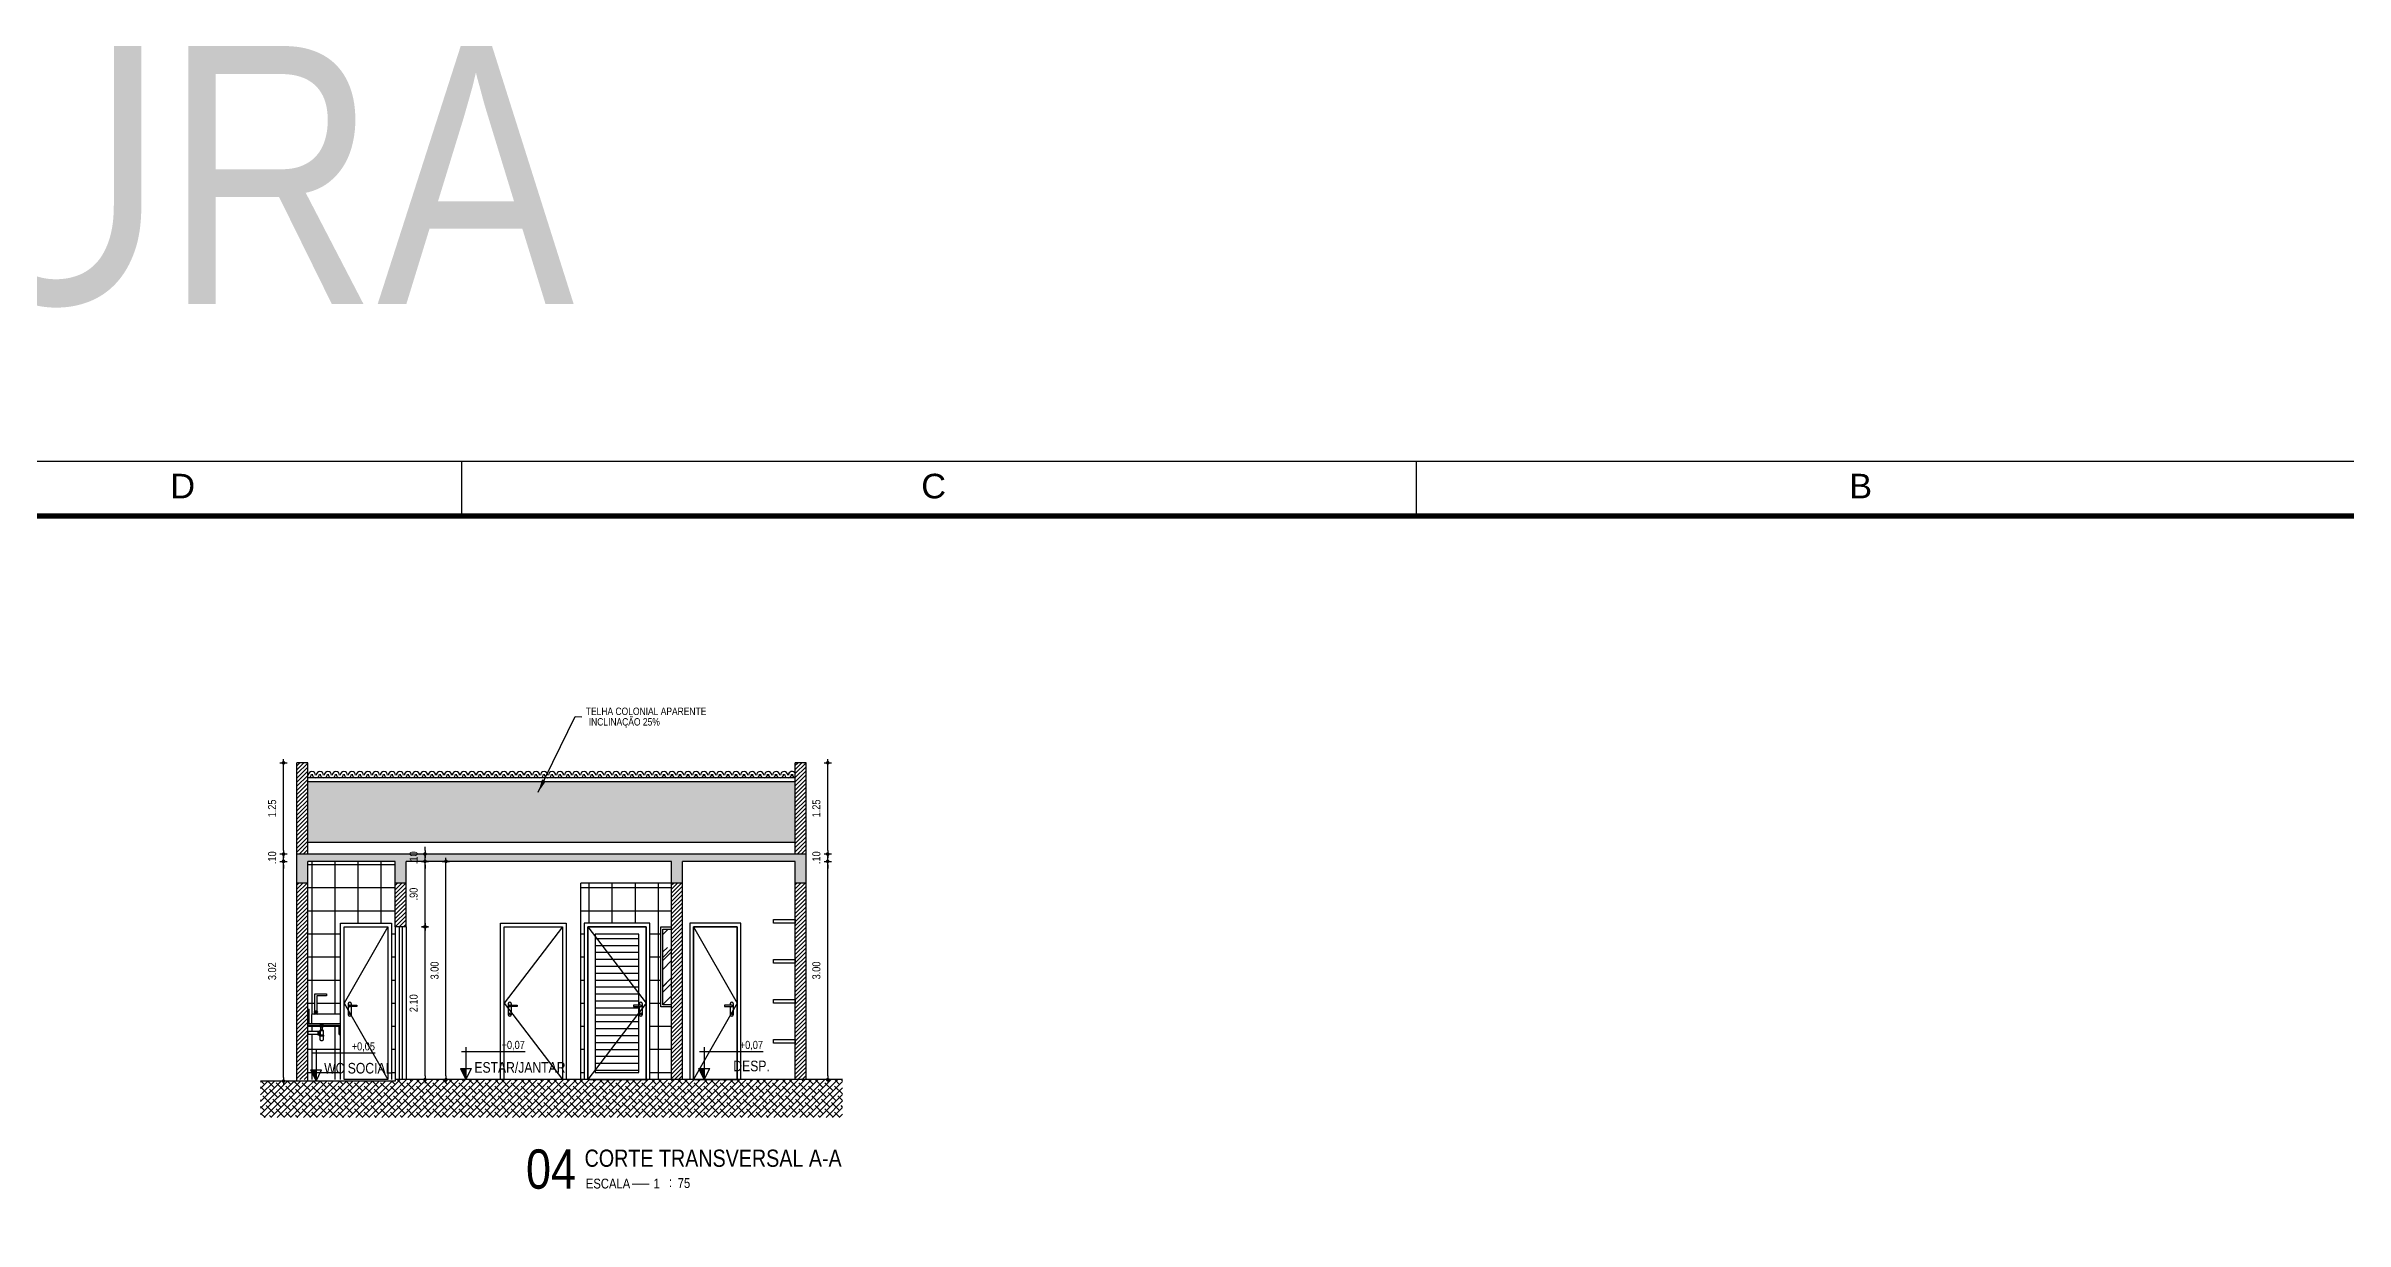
# Model space of a CAD drawing. Header units: millimetres. Extents: x 0 to 5100, y -1 to 1869.
# Drawn here: x 4779.92 to 4811.52, y 996.17 to 1012.32 of the extents above; entities that cross this region are included whole.
import ezdxf
from ezdxf.enums import TextEntityAlignment as Align

# ---------------------------------------------------------------- set-up
doc = ezdxf.new("R2010")
doc.units = ezdxf.units.MM
doc.header["$LTSCALE"] = 20
doc.linetypes.add('HIDDEN2', pattern=[0.1875, 0.125, -0.0625])
for name, color, linetype in [('001', 1, 'Continuous'), ('COTA', 7, 'Continuous'), ('E-hatch', 8, 'Continuous'), ('E-pen-m', 6, 'Continuous'), ('E-pen-y', 2, 'Continuous'), ('E-txt-g', 3, 'Continuous'), ('E-TXT-Y', 2, 'Continuous'), ('ESQUADRIA', 3, 'Continuous'), ('LAYER1', 2, 'Continuous')]:
    doc.layers.add(name, color=color, linetype=linetype)
for name, color, linetype, lineweight in [('E-Cta-W', 7, 'Continuous', 20), ('E-Pen-G', 3, 'Continuous', 30), ('E-Txt-W', 7, 'Continuous', 20)]:
    doc.layers.add(name, color=color, linetype=linetype, lineweight=lineweight)
doc.styles.add('ARIAL', font='arial.ttf', dxfattribs={"height": 2})
doc.styles.add('F2', font='ARIALN.TTF')
doc.styles.add('REG60', font='romans.shx', dxfattribs={"width": 0.8, "height": 0.15})
doc.styles.add('REG80', font='romans.shx', dxfattribs={"width": 0.8, "height": 0.2})
doc.styles.get("Standard").update_dxf_attribs({"font": 'arial.ttf'})
doc.dimstyles.new('ARQUITETURA', dxfattribs={"dimtxt": 0.11, "dimasz": 0.05, "dimexe": 0.1, "dimexo": 0, "dimgap": 0.1, "dimtad": 1, "dimzin": 5, "dimdsep": 46, "dimtxsty": 'F2', "dimblk": 'COTA', "dimcen": 0, "dimse1": 1, "dimse2": 1, "dimadec": 0, "dimazin": 0, "dimtfac": 2, "dimtix": 1, "dimtmove": 2, "dimatfit": 3, "dimldrblk": 'COTA', "dimfxl": 1, "dimtolj": 1, "dimtzin": 5, "dimarcsym": 0})
doc.dimstyles.get("Standard").update_dxf_attribs({"dimtxt": 0.18, "dimasz": 0.18, "dimexe": 0.18, "dimexo": 0.0625, "dimgap": 0.09, "dimtad": 0, "dimtih": 1, "dimtoh": 1, "dimdec": 4, "dimzin": 0, "dimdsep": 46, "dimtxsty": 'Standard', "dimcen": 0.09, "dimadec": 0, "dimazin": 0, "dimtfac": 1, "dimtdec": 4, "dimtofl": 0, "dimtmove": 0, "dimatfit": 3, "dimfxl": 1, "dimtolj": 1, "dimtzin": 0, "dimarcsym": 0})
pattern_1 = [(90, (76.9589, 7.92912), (-0.3175, 6e-17), []), (180, (76.9589, 7.92912), (-6e-17, -0.3175), [])]

# ---------------------------------------------------------------- blocks, each defined once
blk = doc.blocks.new('PRANCHA')
at = {"color": 7}
for p, q in [((30.6, 58.4), (30.6, 59.4)), ((48.1, 58.4), (48.1, 59.4))]:
    blk.add_line(p, q, dxfattribs=at)
blk.add_lwpolyline([(0, 0), (84.1, 0), (84.1, 59.4), (0, 59.4)], close=True, dxfattribs=at)
at = {"color": 1, "const_width": 0.1}
blk.add_lwpolyline([(2.5, 58.4), (83.1, 58.4), (83.1, 1), (2.5, 1)], close=True, dxfattribs=at)
at = {"color": 7, "linetype": 'Continuous', "style": 'ARIAL'}
for s, p in [('D', (25.487, 58.95)), ('C', (39.25, 58.95)), ('B', (56.24, 58.95))]:
    blk.add_text(s, height=0.45, dxfattribs=at).set_placement(p, align=Align.MIDDLE)
blk = doc.blocks.new('TXT-AMB75')
at = {"layer": 'E-txt-g', "style": 'REG80', "width": 0.8, "flags": 8}
blk.add_attdef('TXT', text='', height=0.2, dxfattribs=at).set_placement((0.005, 0.296), align=Align.CENTER)
at = {"layer": 'E-Txt-W', "style": 'REG60', "width": 0.8, "flags": 8}
blk.add_attdef('TXT', text='', height=0.15, dxfattribs=at).set_placement((0.005, 0.027), align=Align.CENTER)
blk = doc.blocks.new('COTA')
at = {"layer": 'COTA'}
for p, q in [((-1, 0), (1, 0)), ((0, 1), (0, -1))]:
    blk.add_line(p, q, dxfattribs=at)
at = {"layer": 'COTA', "const_width": 0.5}
blk.add_lwpolyline([(-0.25, 0, 1), (0.25, 0, 1)], format="xyb", close=True, dxfattribs=at)
blk = doc.blocks.new('*D382')
at = {"color": 0, "lineweight": -2}
blk.add_line((4790.668, 998.163), (4790.668, 1001.063), dxfattribs=at)
at = {"color": 0, "lineweight": -2, "xscale": 0.05, "yscale": 0.05, "zscale": 0.05}
for p, rotation in [((4790.668, 1001.113), 90), ((4790.668, 998.113), 270)]:
    blk.add_blockref('COTA', p, dxfattribs=dict(at, rotation=rotation))
at = {"color": 0, "insert": (4790.512, 999.613), "char_height": 0.11, "attachment_point": 5, "rotation": 90, "style": 'F2'}
blk.add_mtext('\\A1;3.00', dxfattribs=at)
blk = doc.blocks.new('*D383')
at = {"color": 0, "lineweight": -2}
for p, q in [((4790.668, 1001.263), (4790.668, 1001.313)), ((4790.668, 1001.113), (4790.668, 1001.213)), ((4790.668, 1001.063), (4790.668, 1001.013))]:
    blk.add_line(p, q, dxfattribs=at)
at = {"color": 0, "lineweight": -2, "xscale": 0.05, "yscale": 0.05, "zscale": 0.05}
for p, rotation in [((4790.668, 1001.213), 270), ((4790.668, 1001.113), 90)]:
    blk.add_blockref('COTA', p, dxfattribs=dict(at, rotation=rotation))
at = {"color": 0, "insert": (4790.512, 1001.163), "char_height": 0.11, "attachment_point": 5, "rotation": 90, "style": 'F2'}
blk.add_mtext('\\A1;.10', dxfattribs=at)
blk = doc.blocks.new('*D384')
at = {"color": 0, "lineweight": -2}
blk.add_line((4790.668, 1001.263), (4790.668, 1002.417), dxfattribs=at)
at = {"color": 0, "lineweight": -2, "xscale": 0.05, "yscale": 0.05, "zscale": 0.05}
for p, rotation in [((4790.668, 1002.467), 90), ((4790.668, 1001.213), 270)]:
    blk.add_blockref('COTA', p, dxfattribs=dict(at, rotation=rotation))
at = {"color": 0, "insert": (4790.512, 1001.84), "char_height": 0.11, "attachment_point": 5, "rotation": 90, "style": 'F2'}
blk.add_mtext('\\A1;1.25', dxfattribs=at)
blk = doc.blocks.new('*D385')
at = {"color": 0, "lineweight": -2}
blk.add_line((4785.132, 998.163), (4785.132, 1000.163), dxfattribs=at)
at = {"color": 0, "lineweight": -2, "xscale": 0.05, "yscale": 0.05, "zscale": 0.05}
for p, rotation in [((4785.132, 1000.213), 90), ((4785.132, 998.113), 270)]:
    blk.add_blockref('COTA', p, dxfattribs=dict(at, rotation=rotation))
at = {"color": 0, "insert": (4784.976, 999.163), "char_height": 0.11, "attachment_point": 5, "rotation": 90, "style": 'F2'}
blk.add_mtext('\\A1;2.10', dxfattribs=at)
blk = doc.blocks.new('*D386')
at = {"color": 0, "lineweight": -2}
blk.add_line((4785.132, 1000.263), (4785.132, 1001.063), dxfattribs=at)
at = {"color": 0, "lineweight": -2, "xscale": 0.05, "yscale": 0.05, "zscale": 0.05}
for p, rotation in [((4785.132, 1001.113), 90), ((4785.132, 1000.213), 270)]:
    blk.add_blockref('COTA', p, dxfattribs=dict(at, rotation=rotation))
at = {"color": 0, "insert": (4784.976, 1000.663), "char_height": 0.11, "attachment_point": 5, "rotation": 90, "style": 'F2'}
blk.add_mtext('\\A1;.90', dxfattribs=at)
blk = doc.blocks.new('*D387')
at = {"color": 0, "lineweight": -2}
for p, q in [((4785.132, 1001.263), (4785.132, 1001.313)), ((4785.132, 1001.113), (4785.132, 1001.213)), ((4785.132, 1001.063), (4785.132, 1001.013))]:
    blk.add_line(p, q, dxfattribs=at)
at = {"color": 0, "lineweight": -2, "xscale": 0.05, "yscale": 0.05, "zscale": 0.05}
for p, rotation in [((4785.132, 1001.213), 270), ((4785.132, 1001.113), 90)]:
    blk.add_blockref('COTA', p, dxfattribs=dict(at, rotation=rotation))
at = {"color": 0, "insert": (4784.976, 1001.163), "char_height": 0.11, "attachment_point": 5, "rotation": 90, "style": 'F2'}
blk.add_mtext('\\A1;.10', dxfattribs=at)
blk = doc.blocks.new('*D388')
at = {"color": 0, "lineweight": -2}
blk.add_line((4785.42, 998.163), (4785.42, 1001.063), dxfattribs=at)
at = {"color": 0, "lineweight": -2, "xscale": 0.05, "yscale": 0.05, "zscale": 0.05}
for p, rotation in [((4785.42, 1001.113), 90), ((4785.42, 998.113), 270)]:
    blk.add_blockref('COTA', p, dxfattribs=dict(at, rotation=rotation))
at = {"color": 0, "insert": (4785.264, 999.613), "char_height": 0.11, "attachment_point": 5, "rotation": 90, "style": 'F2'}
blk.add_mtext('\\A1;3.00', dxfattribs=at)
blk = doc.blocks.new('*D389')
at = {"color": 0, "lineweight": -2}
blk.add_line((4783.187, 998.143), (4783.187, 1001.063), dxfattribs=at)
at = {"color": 0, "lineweight": -2, "xscale": 0.05, "yscale": 0.05, "zscale": 0.05}
for p, rotation in [((4783.187, 1001.113), 90), ((4783.187, 998.093), 270)]:
    blk.add_blockref('COTA', p, dxfattribs=dict(at, rotation=rotation))
at = {"color": 0, "insert": (4783.031, 999.603), "char_height": 0.11, "attachment_point": 5, "rotation": 90, "style": 'F2'}
blk.add_mtext('\\A1;3.02', dxfattribs=at)
blk = doc.blocks.new('*D390')
at = {"color": 0, "lineweight": -2}
for p, q in [((4783.187, 1001.263), (4783.187, 1001.313)), ((4783.187, 1001.113), (4783.187, 1001.213)), ((4783.187, 1001.063), (4783.187, 1001.013))]:
    blk.add_line(p, q, dxfattribs=at)
at = {"color": 0, "lineweight": -2, "xscale": 0.05, "yscale": 0.05, "zscale": 0.05}
for p, rotation in [((4783.187, 1001.213), 270), ((4783.187, 1001.113), 90)]:
    blk.add_blockref('COTA', p, dxfattribs=dict(at, rotation=rotation))
at = {"color": 0, "insert": (4783.031, 1001.163), "char_height": 0.11, "attachment_point": 5, "rotation": 90, "style": 'F2'}
blk.add_mtext('\\A1;.10', dxfattribs=at)
blk = doc.blocks.new('*D391')
at = {"color": 0, "lineweight": -2}
blk.add_line((4783.187, 1001.263), (4783.187, 1002.417), dxfattribs=at)
at = {"color": 0, "lineweight": -2, "xscale": 0.05, "yscale": 0.05, "zscale": 0.05}
for p, rotation in [((4783.187, 1002.467), 90), ((4783.187, 1001.213), 270)]:
    blk.add_blockref('COTA', p, dxfattribs=dict(at, rotation=rotation))
at = {"color": 0, "insert": (4783.031, 1001.84), "char_height": 0.11, "attachment_point": 5, "rotation": 90, "style": 'F2'}
blk.add_mtext('\\A1;1.25', dxfattribs=at)
blk = doc.blocks.new('IND_DES')
at = {"layer": 'E-Txt-W', "color": 7}
blk.add_line((0.027, -0.243), (0.198, -0.243), dxfattribs=at)
at = {"layer": 'E-txt-g', "color": 7, "style": 'F2'}
for s, p in [('ESCALA', (-0.446, -0.286)), ('1', (0.243, -0.286)), (':', (0.399, -0.271))]:
    blk.add_text(s, height=0.1, dxfattribs=at).set_placement(p)
blk.add_attdef('ESCALA', (0.49, -0.281), '', height=0.1, dxfattribs=at)
at = {"layer": 'E-Txt-W', "color": 6, "style": 'F2'}
blk.add_attdef('00', text='', height=0.4, dxfattribs=at).set_placement((-0.708, -0.288), align=Align.CENTER)
at = {"layer": 'E-TXT-Y', "color": 7, "style": 'F2'}
for tag, p in [('PROJETO', (-0.456, 0.183)), ('DESENHO', (-0.458, -0.066))]:
    blk.add_attdef(tag, p, '', height=0.175, dxfattribs=at)

msp = doc.modelspace()

# ---------------------------------------------------------------- hatches: boundary and pattern name
h = msp.add_hatch()
h.set_pattern_fill('ANSI37', color=8, scale=0.1, angle=45, style=0)
h.set_pattern_definition(pattern_1)
h.paths.add_polyline_path([(4784.722, 1001.113), (4783.522, 1001.113), (4783.522, 999.083), (4783.542, 999.083), (4783.542, 998.883), (4783.572, 998.883), (4783.572, 999.003, -0.414214), (4783.582, 999.013), (4783.614, 999.013), (4783.617, 999.033), (4783.617, 999.038, -0.557537), (4783.609, 999.043, -0.557537), (4783.617, 999.048), (4783.617, 999.293), (4783.777, 999.293), (4783.777, 999.263), (4783.647, 999.263), (4783.647, 999.048, -0.557537), (4783.655, 999.043, -0.557537), (4783.647, 999.038), (4783.647, 999.033), (4783.649, 999.018, 0.102218), (4783.66, 999.013), (4783.962, 999.013, -0.414214), (4783.972, 999.003), (4783.972, 1000.263), (4784.672, 1000.263), (4784.672, 998.113), (4784.722, 998.113), (4784.722, 1000.213)])
h.paths.add_polyline_path([(4783.972, 998.733), (4783.952, 998.733), (4783.952, 998.863), (4783.737, 998.863), (4783.737, 998.861), (4783.735, 998.861, -0.236068), (4783.731, 998.859), (4783.731, 998.857), (4783.724, 998.857), (4783.727, 998.856), (4783.727, 998.848), (4783.724, 998.848), (4783.727, 998.847), (4783.727, 998.844), (4783.727, 998.842), (4783.729, 998.842), (4783.729, 998.832), (4783.724, 998.832), (4783.724, 998.804), (4783.729, 998.804), (4783.729, 998.794), (4783.724, 998.794), (4783.727, 998.792), (4783.727, 998.792), (4783.727, 998.792), (4783.724, 998.791), (4783.729, 998.788), (4783.737, 998.788), (4783.737, 998.723), (4783.742, 998.723), (4783.742, 998.713), (4783.742, 998.713, 0.4693), (4783.737, 998.708), (4783.737, 998.668, -0.414214), (4783.722, 998.653), (4783.702, 998.653, -0.414214), (4783.687, 998.668), (4783.687, 998.709, 0.365989), (4783.682, 998.713), (4783.682, 998.723), (4783.687, 998.723, 0.302776), (4783.672, 998.733), (4783.672, 998.728), (4783.662, 998.724), (4783.662, 998.733), (4783.527, 998.733), (4783.527, 998.728), (4783.522, 998.113), (4783.972, 998.113)], flags=17)
h.paths.add_polyline_path([(4783.7, 998.832), (4783.697, 998.832), (4783.693, 998.842), (4783.7, 998.842), (4783.698, 998.844), (4783.7, 998.845), (4783.698, 998.847), (4783.7, 998.848), (4783.698, 998.85), (4783.7, 998.851), (4783.693, 998.855), (4783.693, 998.859, -0.236068), (4783.689, 998.861), (4783.687, 998.861), (4783.522, 998.863), (4783.522, 998.778), (4783.527, 998.778), (4783.527, 998.773), (4783.662, 998.773), (4783.662, 998.78), (4783.672, 998.78), (4783.672, 998.773, 0.302776), (4783.687, 998.783), (4783.687, 998.788), (4783.7, 998.788), (4783.698, 998.789), (4783.7, 998.791), (4783.695, 998.794), (4783.697, 998.794), (4783.697, 998.799), (4783.695, 998.799), (4783.695, 998.8), (4783.695, 998.804), (4783.7, 998.804)], flags=16)
h = msp.add_hatch()
h.set_pattern_fill('ANSI37', color=8, scale=0.1, angle=45, style=0)
h.set_pattern_definition(pattern_1)
h.paths.add_polyline_path([(4788.222, 1000.263), (4788.222, 998.113), (4788.522, 998.113), (4788.522, 999.113), (4788.372, 999.113), (4788.372, 1000.213), (4788.522, 1000.213), (4788.522, 1000.813), (4787.272, 1000.813), (4787.272, 998.113), (4787.322, 998.113), (4787.322, 1000.263)])
h = msp.add_hatch()
h.set_pattern_fill('ANSI31', color=8, scale=0.03, angle=135, style=0)
h.set_pattern_definition([(180, (76.95891, 7.92912), (-2e-17, -0.09525), [])])
h.paths.add_polyline_path([(4788.072, 1000.113), (4787.472, 1000.113), (4787.472, 998.213), (4788.072, 998.213)])
at = {"layer": '001', "ltscale": 0.5}
h = msp.add_hatch(dxfattribs=at)
h.set_pattern_fill('SPANISH1', color=8, scale=0.119396, style=0, pattern_type=2)
h.set_pattern_definition([(180, (4793.91214, 1001.52196), (-0.2387917, 0.1193958), [0.0149245, -0.1343203, 0.0149245, -0.0746224]), (180, (4793.85244, 1001.58166), (-0.2387917, 0.1193958), [0.0447734, -0.1940182]), (180, (4793.85244, 1001.59658), (-0.2387917, 0.1193958), [0.0447734, -0.0746224, 0.0447734, -0.0746224]), (180, (4793.73305, 1001.61151), (-0.2387917, 0.1193958), [0.0447734, -0.1940182]), (90, (4793.91214, 1001.52196), (0.2387917, 0.119396), [0.0149245, -0.1044714]), (90, (4793.89722, 1001.52196), (0.2387917, 0.119396), [0.0149245, -0.1044714]), (90, (4793.7629, 1001.52196), (0.2387917, 0.119396), [0.0149245, -0.1044714]), (90, (4793.74797, 1001.52196), (0.2387917, 0.119396), [0.0149245, -0.1044714]), (135, (4793.89722, 1001.566735), (-1e-17, 0.11939584), [0.0211064, -0.316596]), (45, (4793.7629, 1001.566735), (-1e-17, 0.11939584), [0.0211064, -0.316596]), (153.435, (4793.88229, 1001.56673), (6e-12, 0.1193958), [0.0333722, -0.233605]), (153.435, (4793.88229, 1001.58166), (6e-12, 0.1193958), [0.0333722, -0.233605]), (153.435, (4793.92707, 1001.59658), (6e-12, 0.1193958), [0.0303385, -0.2366387]), (153.435, (4793.92707, 1001.61151), (6e-12, 0.1193958), [0.0333722, -0.233605]), (116.56505, (4793.91214, 1001.536886), (-6e-12, 0.11939584), [0.0333722, -0.5005823]), (116.56505, (4793.89722, 1001.536886), (-6e-12, 0.11939584), [0.0333722, -0.5005823]), (63.43495, (4793.7629, 1001.536886), (6e-12, 0.11939584), [0.0333722, -0.5005823]), (63.43495, (4793.747973, 1001.536886), (6e-12, 0.11939584), [0.0333722, -0.5005823]), (26.565, (4793.77782, 1001.56673), (-6e-12, 0.1193958), [0.0333722, -0.233605]), (26.565, (4793.77782, 1001.58166), (-6e-12, 0.1193958), [0.0333722, -0.233605]), (26.565, (4793.73305, 1001.59658), (-6e-12, 0.1193958), [0.0303385, -0.2366387]), (26.565, (4793.73305, 1001.61151), (-6e-12, 0.1193958), [0.0333722, -0.233605]), (99.46232, (4793.912142, 1001.536886), (5e-14, 0.119395836), [0.136173, -1.31634]), (80.53768, (4793.747973, 1001.536886), (-5e-14, 0.119395836), [0.136173, -1.31634])])
h.paths.add_polyline_path([(4783.522, 1002.205), (4783.522, 1001.372), (4790.222, 1001.372), (4790.222, 1002.205)])
at = {"layer": 'COTA', "linetype": 'Continuous'}
h = msp.add_hatch(dxfattribs=at)
h.set_pattern_fill('AR-RROOF', color=8, scale=0.01, angle=45, style=0)
h.set_pattern_definition([(45, (76.9589, 7.92912), (0.215526147, 0.574736392), [3.81, -0.508, 1.27, -0.254]), (45, (77.10798, 8.2578), (-0.418479935, 0.05926969), [0.762, -0.08382, 1.524, -0.1905]), (45, (76.89604, 8.17158), (0.8136112046, 1.0542820686), [2.032, -0.3556, 1.016, -0.254])])
h.paths.add_polyline_path([(4788.402, 999.143), (4788.522, 999.143), (4788.522, 1000.183), (4788.402, 1000.183)])
at = {"layer": 'E-hatch'}
h = msp.add_hatch(dxfattribs=at)
h.set_pattern_fill('_USER', color=256, scale=0.04, angle=45, style=0, pattern_type=0)
h.set_pattern_definition([(45, (76.958906, 7.929117), (-0.02828427125, 0.02828427125), [])])
h.paths.add_polyline_path([(4783.522, 1002.467), (4783.372, 1002.467), (4783.372, 1001.213), (4783.522, 1001.213)])
h.paths.add_polyline_path([(4783.372, 998.113), (4783.522, 998.113), (4783.522, 1000.813), (4783.372, 1000.813)])
h.paths.add_polyline_path([(4784.872, 1000.813), (4784.722, 1000.813), (4784.722, 1000.213), (4784.872, 1000.213)])
h.paths.add_polyline_path([(4790.372, 1002.467), (4790.222, 1002.467), (4790.222, 1001.213), (4790.372, 1001.213)])
h.paths.add_polyline_path([(4790.222, 998.113), (4790.372, 998.113), (4790.372, 1000.813), (4790.222, 1000.813)])
h.paths.add_polyline_path([(4788.522, 998.113), (4788.672, 998.113), (4788.672, 1000.813), (4788.522, 1000.813)])
h = msp.add_hatch(dxfattribs=at)
h.set_pattern_fill('ANSI38', color=256, scale=0.02, style=0)
h.set_pattern_definition([(45, (76.958906, 7.92912), (-0.0449012806, 0.0449012806), []), (135, (76.958906, 7.92912), (-0.1347038418, 0.0449012806), [0.15875, -0.09525])])
h.paths.add_polyline_path([(4790.872, 998.113), (4784.722, 998.113), (4784.722, 998.093), (4782.872, 998.093), (4782.872, 997.593), (4790.872, 997.593)])
at = {"layer": 'E-pen-m'}
h = msp.add_hatch(dxfattribs=at)
h.set_pattern_fill('DOTS', color=6, scale=0.03, style=0)
h.paths.add_polyline_path([(4788.672, 1001.113), (4790.222, 1001.113), (4790.222, 1000.813), (4790.372, 1000.813), (4790.372, 1001.213), (4783.372, 1001.213), (4783.372, 1000.813), (4783.522, 1000.813), (4783.522, 1001.113), (4784.722, 1001.113), (4784.722, 1000.813), (4784.872, 1000.813), (4784.872, 1001.113), (4788.522, 1001.113), (4788.522, 1000.813), (4788.672, 1000.813)])

# ---------------------------------------------------------------- linework, layer by layer
at = {"color": 5}
for p, q in [((4783.372, 998.093), (4783.372, 1002.467)), ((4783.522, 1002.467), (4783.372, 1002.467)), ((4783.522, 1001.213), (4783.522, 1002.467)), ((4790.222, 1001.213), (4790.222, 1002.467)), ((4790.372, 1002.467), (4790.222, 1002.467)), ((4790.372, 998.113), (4790.372, 1002.467)), ((4790.372, 1001.213), (4783.372, 1001.213)), ((4783.522, 998.093), (4783.522, 1001.113)), ((4784.722, 1001.113), (4783.522, 1001.113)), ((4784.722, 1000.213), (4784.722, 1001.113)), ((4784.872, 1000.213), (4784.872, 1001.113)), ((4788.522, 1001.113), (4784.872, 1001.113)), ((4788.522, 998.113), (4788.522, 1001.113)), ((4788.672, 998.113), (4788.672, 1001.113)), ((4790.222, 1001.113), (4788.672, 1001.113)), ((4790.222, 998.113), (4790.222, 1001.113)), ((4783.522, 1000.813), (4783.372, 1000.813)), ((4784.872, 1000.813), (4784.722, 1000.813)), ((4788.672, 1000.813), (4788.522, 1000.813)), ((4790.372, 1000.813), (4790.222, 1000.813)), ((4784.872, 1000.213), (4784.722, 1000.213))]:
    msp.add_line(p, q, dxfattribs=at)
at = {"color": 2}
for p, q in [((4790.222, 1002.261), (4783.522, 1002.261)), ((4790.222, 1002.205), (4783.522, 1002.205)), ((4787.272, 998.113), (4787.272, 1000.813)), ((4788.522, 1000.813), (4787.272, 1000.813))]:
    msp.add_line(p, q, dxfattribs=at)
at = {"color": 8}
for p, q in [((4790.222, 1001.372), (4783.522, 1001.372)), ((4784.722, 1000.213), (4784.722, 998.113)), ((4784.872, 1000.213), (4784.872, 998.113)), ((4788.077, 999.158, -4.645), (4788.077, 999.136, -4.645)), ((4788.077, 999.116, -4.645), (4788.077, 999.002, -4.645)), ((4788.107, 999.019, -4.645), (4788.087, 999.019, -4.645)), ((4788.097, 999.009, -4.645), (4788.097, 999.029, -4.645)), ((4788.117, 999.158, -4.645), (4788.117, 999.002, -4.645))]:
    msp.add_line(p, q, dxfattribs=at)
at = {"color": 7}
for p, q in [((4784.777, 1000.213), (4784.777, 998.113)), ((4784.817, 1000.213), (4784.817, 998.113)), ((4783.66, 999.013), (4783.605, 999.013)), ((4783.65, 999.018), (4783.614, 999.018)), ((4783.625, 999.046), (4783.62, 999.046)), ((4783.625, 999.041), (4783.62, 999.041)), ((4783.623, 999.028), (4783.642, 999.028)), ((4783.64, 999.046), (4783.645, 999.046)), ((4783.64, 999.041), (4783.645, 999.041)), ((4784.077, 999.158, -4.645), (4784.077, 999.002, -4.645)), ((4784.087, 999.019, -4.645), (4784.107, 999.019, -4.645)), ((4784.097, 999.009, -4.645), (4784.097, 999.029, -4.645)), ((4784.117, 999.158, -4.645), (4784.117, 999.136, -4.645)), ((4784.117, 999.116, -4.645), (4784.117, 999.002, -4.645)), ((4786.277, 999.158, -4.645), (4786.277, 999.002, -4.645)), ((4786.287, 999.019, -4.645), (4786.307, 999.019, -4.645)), ((4786.297, 999.009, -4.645), (4786.297, 999.029, -4.645)), ((4786.317, 999.158, -4.645), (4786.317, 999.136, -4.645)), ((4786.317, 999.116, -4.645), (4786.317, 999.002, -4.645)), ((4789.328, 999.158, -4.645), (4789.328, 999.136, -4.645)), ((4789.328, 999.116, -4.645), (4789.328, 999.002, -4.645)), ((4789.358, 999.019, -4.645), (4789.338, 999.019, -4.645)), ((4789.348, 999.009, -4.645), (4789.348, 999.029, -4.645)), ((4789.368, 999.158, -4.645), (4789.368, 999.002, -4.645)), ((4783.527, 998.728), (4783.522, 998.728)), ((4783.662, 998.773), (4783.527, 998.773)), ((4783.662, 998.733), (4783.527, 998.733)), ((4783.663, 998.777), (4783.666, 998.777)), ((4783.663, 998.755), (4783.666, 998.755)), ((4783.663, 998.752), (4783.666, 998.752)), ((4783.663, 998.729), (4783.666, 998.729)), ((4783.667, 998.728), (4783.672, 998.728)), ((4783.687, 998.788), (4783.737, 998.788)), ((4783.687, 998.783), (4783.687, 998.788)), ((4783.693, 998.859), (4783.731, 998.859)), ((4783.693, 998.857), (4783.693, 998.859)), ((4783.693, 998.857), (4783.731, 998.857)), ((4783.695, 998.838), (4783.697, 998.838)), ((4783.697, 998.838), (4783.697, 998.841)), ((4783.697, 998.8), (4783.697, 998.803)), ((4783.697, 998.794), (4783.697, 998.799)), ((4783.697, 998.794), (4783.727, 998.794)), ((4783.698, 998.856), (4783.727, 998.856)), ((4783.698, 998.853), (4783.727, 998.853)), ((4783.698, 998.85), (4783.727, 998.85)), ((4783.698, 998.847), (4783.727, 998.847)), ((4783.698, 998.844), (4783.727, 998.844)), ((4783.698, 998.792), (4783.727, 998.792)), ((4783.698, 998.789), (4783.727, 998.789)), ((4783.7, 998.854), (4783.724, 998.854)), ((4783.7, 998.851), (4783.724, 998.851)), ((4783.7, 998.848), (4783.724, 998.848)), ((4783.7, 998.845), (4783.724, 998.845)), ((4783.7, 998.804), (4783.7, 998.832)), ((4783.7, 998.791), (4783.724, 998.791)), ((4783.711, 998.838), (4783.711, 998.841)), ((4783.711, 998.838), (4783.713, 998.838)), ((4783.711, 998.8), (4783.711, 998.803)), ((4783.713, 998.838), (4783.713, 998.841)), ((4783.713, 998.8), (4783.713, 998.803)), ((4783.724, 998.804), (4783.724, 998.832)), ((4783.727, 998.838), (4783.727, 998.841)), ((4783.727, 998.838), (4783.729, 998.838)), ((4783.727, 998.8), (4783.727, 998.803)), ((4783.727, 998.794), (4783.727, 998.799)), ((4783.731, 998.857), (4783.731, 998.859)), ((4783.737, 998.723), (4783.737, 998.788))]:
    msp.add_line(p, q, dxfattribs=at)
for p, q in [((4783.573, 998.479), (4784.447, 998.479)), ((4783.635, 998.537), (4783.635, 998.093)), ((4785.633, 998.499), (4786.507, 998.499)), ((4785.695, 998.557), (4785.695, 998.113)), ((4788.907, 998.499), (4789.781, 998.499)), ((4788.969, 998.557), (4788.969, 998.113)), ((4783.559, 998.246), (4783.635, 998.093)), ((4783.559, 998.246), (4783.711, 998.246)), ((4783.635, 998.093), (4783.711, 998.246)), ((4785.619, 998.266), (4785.695, 998.113)), ((4785.619, 998.266), (4785.771, 998.266)), ((4785.695, 998.113), (4785.771, 998.266)), ((4788.893, 998.266), (4788.969, 998.113)), ((4788.893, 998.266), (4789.045, 998.266)), ((4788.969, 998.113), (4789.045, 998.266))]:
    msp.add_line(p, q)
at = {"color": 1}
for p, q in [((4784.722, 998.093), (4782.872, 998.093)), ((4790.872, 998.113), (4784.722, 998.113)), ((4784.722, 998.113), (4784.722, 998.093))]:
    msp.add_line(p, q, dxfattribs=at)
at = {"color": 8}
for points in [[(4783.972, 998.113), (4783.972, 1000.263), (4784.672, 1000.263), (4784.672, 998.113)], [(4786.172, 998.113), (4786.172, 1000.263), (4787.072, 1000.263), (4787.072, 998.113)], [(4788.222, 998.113), (4788.222, 1000.263), (4787.322, 1000.263), (4787.322, 998.113)], [(4789.473, 998.113), (4789.473, 1000.263), (4788.773, 1000.263), (4788.773, 998.113)], [(4788.522, 999.113), (4788.372, 999.113), (4788.372, 1000.213), (4788.522, 1000.213)], [(4788.522, 999.143), (4788.402, 999.143), (4788.402, 1000.183), (4788.522, 1000.183)]]:
    msp.add_lwpolyline(points, dxfattribs=at)
for points in [[(4789.922, 1000.313), (4790.222, 1000.313), (4790.222, 1000.263), (4789.922, 1000.263)], [(4787.372, 1000.213), (4788.172, 1000.213), (4788.172, 998.113), (4787.372, 998.113)], [(4788.172, 1000.213), (4787.372, 1000.213), (4787.372, 998.113), (4788.172, 998.113)], [(4788.172, 1000.213), (4787.372, 1000.213), (4787.372, 998.113), (4788.172, 998.113)], [(4788.072, 1000.113), (4787.472, 1000.113), (4787.472, 998.213), (4788.072, 998.213)], [(4789.922, 999.763), (4790.222, 999.763), (4790.222, 999.713), (4789.922, 999.713)], [(4789.922, 999.213), (4790.222, 999.213), (4790.222, 999.163), (4789.922, 999.163)], [(4789.922, 998.663), (4790.222, 998.663), (4790.222, 998.613), (4789.922, 998.613)]]:
    msp.add_lwpolyline(points, close=True, dxfattribs=at)
at = {"color": 7}
for points in [[(4784.022, 1000.213), (4784.623, 1000.213), (4784.623, 998.113), (4784.022, 998.113)], [(4784.022, 1000.213), (4784.622, 1000.213), (4784.622, 998.113), (4784.022, 998.113)], [(4786.222, 1000.213), (4787.022, 1000.213), (4787.022, 998.113), (4786.222, 998.113)], [(4786.222, 1000.213), (4787.022, 1000.213), (4787.022, 998.113), (4786.222, 998.113)], [(4788.822, 1000.213), (4789.421, 1000.213), (4789.421, 998.113), (4788.822, 998.113)], [(4789.423, 1000.213), (4788.822, 1000.213), (4788.822, 998.113), (4789.423, 998.113)], [(4783.65, 999.013), (4783.614, 999.013), (4783.617, 999.033), (4783.617, 999.293), (4783.777, 999.293), (4783.777, 999.263), (4783.647, 999.263), (4783.647, 999.033)], [(4783.64, 999.033), (4783.64, 999.053), (4783.625, 999.053), (4783.625, 999.033)], [(4783.527, 998.778), (4783.522, 998.778), (4783.522, 998.728), (4783.527, 998.728)], [(4783.667, 998.726), (4783.662, 998.726), (4783.662, 998.78), (4783.667, 998.78)], [(4783.667, 998.778), (4783.672, 998.778), (4783.672, 998.728), (4783.667, 998.728)], [(4783.682, 998.723), (4783.682, 998.713), (4783.742, 998.713), (4783.742, 998.723)], [(4783.687, 998.863), (4783.737, 998.863), (4783.737, 998.861), (4783.687, 998.861)], [(4783.729, 998.837), (4783.695, 998.837), (4783.695, 998.842), (4783.729, 998.842)], [(4783.729, 998.804), (4783.695, 998.804), (4783.695, 998.799), (4783.729, 998.799)]]:
    msp.add_lwpolyline(points, close=True, dxfattribs=at)
at = {"color": 8, "linetype": 'HIDDEN2'}
for points in [[(4784.622, 1000.213), (4784.022, 999.163), (4784.622, 998.113)], [(4787.022, 1000.213), (4786.222, 999.163), (4787.022, 998.113)], [(4787.372, 1000.213), (4788.172, 999.163), (4787.372, 998.113)], [(4788.823, 1000.213), (4789.423, 999.163), (4788.823, 998.113)]]:
    msp.add_lwpolyline(points, dxfattribs=at)
at = {"color": 7, "elevation": -4.645}
for points in [[(4784.097, 999.136), (4784.197, 999.136), (4784.197, 999.116), (4784.097, 999.116, -1)], [(4786.297, 999.136), (4786.397, 999.136), (4786.397, 999.116), (4786.297, 999.116, -1)], [(4789.348, 999.136), (4789.248, 999.136), (4789.248, 999.116), (4789.348, 999.116, 1)]]:
    msp.add_lwpolyline(points, format="xyb", close=True, dxfattribs=at)
at = {"color": 8, "elevation": -4.645}
msp.add_lwpolyline([(4788.097, 999.136), (4787.997, 999.136), (4787.997, 999.116), (4788.097, 999.116, 1)], format="xyb", close=True, dxfattribs=at)
at = {"color": 7}
for points in [[(4783.663, 998.726), (4783.663, 998.729, -0.089888), (4783.663, 998.752), (4783.663, 998.755, -0.089888), (4783.663, 998.777), (4783.663, 998.78)], [(4783.666, 998.78), (4783.666, 998.777, -0.089888), (4783.666, 998.755), (4783.666, 998.752, -0.089888), (4783.666, 998.729), (4783.666, 998.726)], [(4783.695, 998.841), (4783.697, 998.841, -0.142857), (4783.711, 998.841), (4783.713, 998.841, -0.142857), (4783.727, 998.841), (4783.729, 998.841)], [(4783.695, 998.803), (4783.697, 998.803, -0.142857), (4783.711, 998.803), (4783.713, 998.803, -0.142857), (4783.727, 998.803), (4783.729, 998.803)], [(4783.695, 998.8), (4783.697, 998.8, 0.142857), (4783.711, 998.8), (4783.713, 998.8, 0.142857), (4783.727, 998.8), (4783.729, 998.8)]]:
    msp.add_lwpolyline(points, format="xyb", dxfattribs=at)
for points in [[(4783.672, 998.773, 0.302776), (4783.687, 998.783, -0.125347), (4783.687, 998.723, 0.302776), (4783.672, 998.733)], [(4783.687, 998.668, 0.414214), (4783.702, 998.653), (4783.722, 998.653, 0.414214), (4783.737, 998.668), (4783.737, 998.709), (4783.687, 998.709)]]:
    msp.add_lwpolyline(points, format="xyb", close=True, dxfattribs=at)
for points in [[(4783.727, 998.837), (4783.727, 998.832), (4783.697, 998.832), (4783.697, 998.837)], [(4783.7, 998.857), (4783.698, 998.856), (4783.7, 998.854), (4783.698, 998.853), (4783.7, 998.851), (4783.698, 998.85), (4783.7, 998.848), (4783.698, 998.847), (4783.7, 998.845), (4783.698, 998.844), (4783.7, 998.842)], [(4783.7, 998.794), (4783.698, 998.792), (4783.7, 998.791), (4783.698, 998.789), (4783.7, 998.788)], [(4783.724, 998.857), (4783.727, 998.856), (4783.724, 998.854), (4783.727, 998.853), (4783.724, 998.851), (4783.727, 998.85), (4783.724, 998.848), (4783.727, 998.847), (4783.724, 998.845), (4783.727, 998.844), (4783.724, 998.842)], [(4783.724, 998.794), (4783.727, 998.792), (4783.724, 998.791), (4783.727, 998.789), (4783.724, 998.788)]]:
    msp.add_lwpolyline(points, dxfattribs=at)
for centre, radius in [((4783.615, 999.043), 0.00559), ((4783.632, 999.043), 0.00559), ((4783.65, 999.043), 0.00559), ((4784.097, 999.019, -4.645), 0.01), ((4786.297, 999.019, -4.645), 0.01), ((4789.348, 999.019, -4.645), 0.01)]:
    msp.add_circle(centre, radius, dxfattribs=at)
at = {"color": 8}
msp.add_circle((4788.097, 999.019, -4.645), 0.01, dxfattribs=at)
at = {"color": 7}
for centre, radius, start, end in [((4783.597, 999.041), 0.0285, 285.2551, 344.7449), ((4783.667, 999.041), 0.0285, 195.2551, 254.7449), ((4784.097, 999.156, -4.645), 0.0201, 6.4232, 173.5768), ((4784.097, 999.004, -4.645), 0.0201, 186.4232, 353.5768), ((4784.097, 999.126, -4.645), 0.012, 56.4427, 303.5573), ((4786.297, 999.156, -4.645), 0.0201, 6.4232, 173.5768), ((4786.297, 999.004, -4.645), 0.0201, 186.4232, 353.5768), ((4786.297, 999.126, -4.645), 0.012, 56.4427, 303.5573), ((4789.348, 999.156, -4.645), 0.0201, 6.4232, 173.5768), ((4789.348, 999.004, -4.645), 0.0201, 186.4232, 353.5768), ((4789.348, 999.126, -4.645), 0.012, 236.4427, 123.5573), ((4783.682, 998.708), 0.005, 10.5627, 90.9709), ((4783.693, 998.864), 0.005, 216.8699, 270), ((4783.704, 998.862), 0.025, 253.7398, 286.2602), ((4783.72, 998.862), 0.025, 253.7398, 286.2602), ((4783.731, 998.864), 0.005, 270, 323.1301), ((4783.742, 998.708), 0.005, 89.0291, 169.4373)]:
    msp.add_arc(centre, radius, start, end, dxfattribs=at)
at = {"color": 8}
for centre, radius, start, end in [((4788.097, 999.156, -4.645), 0.0201, 6.4232, 173.5768), ((4788.097, 999.004, -4.645), 0.0201, 186.4232, 353.5768), ((4788.097, 999.126, -4.645), 0.012, 236.4427, 123.5573)]:
    msp.add_arc(centre, radius, start, end, dxfattribs=at)
for points in [[(4783.559, 998.246), (4783.635, 998.246), (4783.635, 998.093)], [(4785.619, 998.266), (4785.695, 998.266), (4785.695, 998.113)], [(4788.893, 998.266), (4788.969, 998.266), (4788.969, 998.113)]]:
    msp.add_solid(points)
at = {"layer": 'E-Pen-G', "color": 7}
for p, q in [((4783.572, 999.003), (4783.572, 998.883)), ((4783.962, 999.013), (4783.582, 999.013)), ((4783.972, 998.883), (4783.972, 999.003))]:
    msp.add_line(p, q, dxfattribs=at)
for centre, start, end in [((4783.582, 999.003), 90, 180), ((4783.962, 999.003), 0, 90)]:
    msp.add_arc(centre, 0.01, start, end, dxfattribs=at)
at = {"layer": 'E-pen-y', "color": 7}
for p, q in [((4783.522, 999.083), (4783.542, 999.083)), ((4783.542, 998.883), (4783.542, 999.083)), ((4783.522, 998.883), (4783.972, 998.883)), ((4783.522, 998.863), (4783.952, 998.863)), ((4783.952, 998.733), (4783.952, 998.863)), ((4783.952, 998.733), (4783.972, 998.733)), ((4783.972, 998.733), (4783.972, 998.883))]:
    msp.add_line(p, q, dxfattribs=at)
at = {"layer": 'ESQUADRIA', "color": 7}
for centre, start, end in [((4783.522, 1002.311), 270, 0), ((4783.578, 1002.297), 0, 180), ((4783.632, 1002.311), 180, 0), ((4783.688, 1002.297), 0, 180), ((4783.742, 1002.311), 180, 0), ((4783.798, 1002.297), 0, 180), ((4783.852, 1002.311), 180, 0), ((4783.908, 1002.297), 0, 180), ((4783.962, 1002.311), 180, 0), ((4784.018, 1002.297), 0, 180), ((4784.072, 1002.311), 180, 0), ((4784.128, 1002.297), 0, 180), ((4784.182, 1002.311), 180, 0), ((4784.238, 1002.297), 0, 180), ((4784.292, 1002.311), 180, 0), ((4784.348, 1002.297), 0, 180), ((4784.402, 1002.311), 180, 0), ((4784.458, 1002.297), 0, 180), ((4784.512, 1002.311), 180, 0), ((4784.568, 1002.297), 0, 180), ((4784.622, 1002.311), 180, 0), ((4784.678, 1002.297), 0, 180), ((4784.732, 1002.311), 180, 0), ((4784.788, 1002.297), 0, 180), ((4784.842, 1002.311), 180, 0), ((4784.898, 1002.297), 0, 180), ((4784.952, 1002.311), 180, 0), ((4785.008, 1002.297), 0, 180), ((4785.062, 1002.311), 180, 0), ((4785.118, 1002.297), 0, 180), ((4785.172, 1002.311), 180, 0), ((4785.228, 1002.297), 0, 180), ((4785.282, 1002.311), 180, 0), ((4785.338, 1002.297), 0, 180), ((4785.392, 1002.311), 180, 0), ((4785.448, 1002.297), 0, 180), ((4785.502, 1002.311), 180, 0), ((4785.558, 1002.297), 0, 180), ((4785.612, 1002.311), 180, 0), ((4785.668, 1002.297), 0, 180), ((4785.722, 1002.311), 180, 0), ((4785.778, 1002.297), 0, 180), ((4785.832, 1002.311), 180, 0), ((4785.888, 1002.297), 0, 180), ((4785.942, 1002.311), 180, 0), ((4785.998, 1002.297), 0, 180), ((4786.052, 1002.311), 180, 0), ((4786.108, 1002.297), 0, 180), ((4786.162, 1002.311), 180, 0), ((4786.218, 1002.297), 0, 180), ((4786.272, 1002.311), 180, 0), ((4786.328, 1002.297), 0, 180), ((4786.382, 1002.311), 180, 0), ((4786.438, 1002.297), 0, 180), ((4786.492, 1002.311), 180, 0), ((4786.548, 1002.297), 0, 180), ((4786.602, 1002.311), 180, 0), ((4786.602, 1002.311), 270, 0), ((4786.658, 1002.297), 0, 180), ((4786.658, 1002.297), 0, 180), ((4786.712, 1002.311), 180, 0), ((4786.712, 1002.311), 180, 0), ((4786.768, 1002.297), 0, 180), ((4786.768, 1002.297), 0, 180), ((4786.822, 1002.311), 180, 264.715), ((4786.822, 1002.311), 180, 0), ((4786.878, 1002.297), 0, 180), ((4786.932, 1002.311), 180, 0), ((4786.988, 1002.297), 0, 180), ((4787.042, 1002.311), 180, 0), ((4787.098, 1002.297), 0, 180), ((4787.152, 1002.311), 180, 0), ((4787.208, 1002.297), 0, 180), ((4787.262, 1002.311), 180, 0), ((4787.318, 1002.297), 0, 180), ((4787.372, 1002.311), 180, 0), ((4787.428, 1002.297), 0, 180), ((4787.482, 1002.311), 180, 0), ((4787.538, 1002.297), 0, 180), ((4787.592, 1002.311), 180, 0), ((4787.648, 1002.297), 0, 180), ((4787.702, 1002.311), 180, 0), ((4787.758, 1002.297), 0, 180), ((4787.812, 1002.311), 180, 0), ((4787.868, 1002.297), 0, 180), ((4787.922, 1002.311), 180, 0), ((4787.978, 1002.297), 0, 180), ((4788.032, 1002.311), 180, 0), ((4788.088, 1002.297), 0, 180), ((4788.142, 1002.311), 180, 0), ((4788.198, 1002.297), 0, 180), ((4788.252, 1002.311), 180, 0), ((4788.308, 1002.297), 0, 180), ((4788.362, 1002.311), 180, 0), ((4788.418, 1002.297), 0, 180), ((4788.472, 1002.311), 180, 0), ((4788.528, 1002.297), 0, 180), ((4788.582, 1002.311), 180, 0), ((4788.638, 1002.297), 0, 180), ((4788.692, 1002.311), 180, 0), ((4788.748, 1002.297), 0, 180), ((4788.802, 1002.311), 180, 0), ((4788.858, 1002.297), 0, 180), ((4788.912, 1002.311), 180, 0), ((4788.968, 1002.297), 0, 180), ((4789.022, 1002.311), 180, 0), ((4789.078, 1002.297), 0, 180), ((4789.132, 1002.311), 180, 0), ((4789.188, 1002.297), 0, 180), ((4789.242, 1002.311), 180, 0), ((4789.298, 1002.297), 0, 180), ((4789.352, 1002.311), 180, 0), ((4789.408, 1002.297), 0, 180), ((4789.462, 1002.311), 180, 0), ((4789.518, 1002.297), 0, 180), ((4789.572, 1002.311), 180, 0), ((4789.628, 1002.297), 0, 180), ((4789.682, 1002.311), 180, 0), ((4789.682, 1002.311), 270, 0), ((4789.738, 1002.297), 0, 180), ((4789.738, 1002.297), 0, 180), ((4789.792, 1002.311), 180, 0), ((4789.792, 1002.311), 180, 0), ((4789.848, 1002.297), 0, 180), ((4789.848, 1002.297), 0, 180), ((4789.902, 1002.311), 180, 264.715), ((4789.902, 1002.311), 180, 0), ((4789.958, 1002.297), 0, 180), ((4790.012, 1002.311), 180, 0), ((4790.068, 1002.297), 0, 180), ((4790.122, 1002.311), 180, 0), ((4790.178, 1002.297), 26.8605, 180), ((4790.232, 1002.311), 180, 258.463)]:
    msp.add_arc(centre, 0.05, start, end, dxfattribs=at)

# ---------------------------------------------------------------- block references
at = {"xscale": 0.75, "yscale": 0.75, "zscale": 0.75}
msp.add_blockref('PRANCHA', (4762.686, 962.058), dxfattribs=at)
at = {"color": 8, "linetype": 'HIDDEN2'}
ref = msp.add_blockref('TXT-AMB75', (4784.21, 997.98), dxfattribs=dict(at, xscale=0.7290000000000001, yscale=0.7290000000000001, zscale=0.7290000000000001))
ref.add_attrib('TXT', 'WC SOCIAL', dxfattribs={"layer": 'E-txt-g', "color": 2, "height": 0.1458, "style": 'F2'}).set_placement((4784.214, 998.197), align=Align.CENTER)
ref = msp.add_blockref('TXT-AMB75', (4786.433, 997.992), dxfattribs=dict(xscale=0.7290000000000001, yscale=0.7290000000000001, zscale=0.7290000000000001))
ref.add_attrib('TXT', 'ESTAR/JANTAR', dxfattribs={"layer": 'E-txt-g', "color": 2, "height": 0.1458, "style": 'F2'}).set_placement((4786.437, 998.208), align=Align.CENTER)
ref = msp.add_blockref('TXT-AMB75', (4789.617, 998.012), dxfattribs=dict(xscale=0.7290000000000001, yscale=0.7290000000000001, zscale=0.7290000000000001))
ref.add_attrib('TXT', 'DESP.', dxfattribs={"layer": 'E-txt-g', "color": 2, "height": 0.1458, "style": 'F2'}).set_placement((4789.621, 998.228), align=Align.CENTER)
ref = msp.add_blockref('IND_DES', (4787.945, 997.003), dxfattribs=dict(xscale=1.349996800000372, yscale=1.349996800000372, zscale=1.349996800000372))
ref.add_attrib('00', '04', dxfattribs={"layer": 'E-Txt-W', "height": 0.54, "style": 'F2'}).set_placement((4786.864, 996.614), align=Align.CENTER)
ref.add_attrib('DESENHO', 'CORTE TRANSVERSAL A-A', (4787.326, 996.915), dxfattribs={"layer": 'E-TXT-Y', "color": 2, "height": 0.23625, "style": 'F2'})
ref.add_attrib('ESCALA', '75', (4788.606, 996.624), dxfattribs={"layer": 'E-txt-g', "color": 7, "height": 0.135, "style": 'F2'})

# ---------------------------------------------------------------- texts
at = {"style": 'F2'}
for s, p in [('+0,07', (4786.185, 998.535)), ('+0,07', (4789.459, 998.535)), ('+0,05', (4784.125, 998.515))]:
    msp.add_text(s, height=0.11, dxfattribs=at).set_placement(p)
at = {"layer": 'E-TXT-Y', "style": 'F2'}
msp.add_text('PREFEITURA', height=3.5451, dxfattribs=at).set_placement((4761.468, 1008.773))
at = {"layer": 'LAYER1', "color": 7, "linetype": 'Continuous', "style": 'F2'}
for s, p in [('TELHA COLONIAL APARENTE', (4787.343, 1003.226)), ('INCLINAÇÃO 25%%%', (4787.383, 1003.081))]:
    msp.add_text(s, height=0.10166, dxfattribs=at).set_placement(p, align=Align.TOP_LEFT)

# ---------------------------------------------------------------- dimensions: what is measured, and where the dimension line sits
at = {"color": 4}
for base, p1, p2, picture, middle in [((4783.187, 1002.467), (4783.522, 1001.213), (4783.522, 1002.467), '*D391', (4783.031, 1001.84)), ((4790.668, 1002.467), (4790.372, 1001.213), (4790.372, 1002.467), '*D384', (4790.512, 1001.84)), ((4783.187, 1001.213), (4783.522, 1001.113), (4783.522, 1001.213), '*D390', (4783.031, 1001.163)), ((4785.132, 1001.213), (4784.872, 1001.113), (4784.875, 1001.213), '*D387', (4784.976, 1001.163)), ((4790.668, 1001.213), (4790.222, 1001.113), (4790.372, 1001.213), '*D383', (4790.512, 1001.163)), ((4783.187, 1001.113), (4783.372, 998.093), (4783.522, 1001.113), '*D389', (4783.031, 999.603)), ((4785.42, 1001.113), (4784.872, 998.113), (4784.832, 1001.113), '*D388', (4785.264, 999.613)), ((4785.132, 1001.113), (4784.872, 1000.213), (4784.872, 1001.113), '*D386', (4784.976, 1000.663)), ((4790.668, 1001.113), (4790.372, 998.113), (4790.222, 1001.113), '*D382', (4790.512, 999.613)), ((4785.132, 1000.213), (4784.872, 998.113), (4784.872, 1000.213), '*D385', (4784.976, 999.163))]:
    dim = msp.add_linear_dim(base=base, p1=p1, p2=p2, angle=90, dimstyle='ARQUITETURA', override={"dimfxl": 0.06, "dimfxlon": 1}, dxfattribs=at)
    dim.commit()
    dim.dimension.update_dxf_attribs({"geometry": picture, "text_midpoint": middle})

# ---------------------------------------------------------------- leaders
at = {"layer": 'E-Cta-W', "color": 7}
msp.add_leader([(4786.689, 1002.065), (4787.195, 1003.103), (4787.288, 1003.101)], dimstyle='Standard', dxfattribs=at)

doc.saveas('drawing.dxf')
